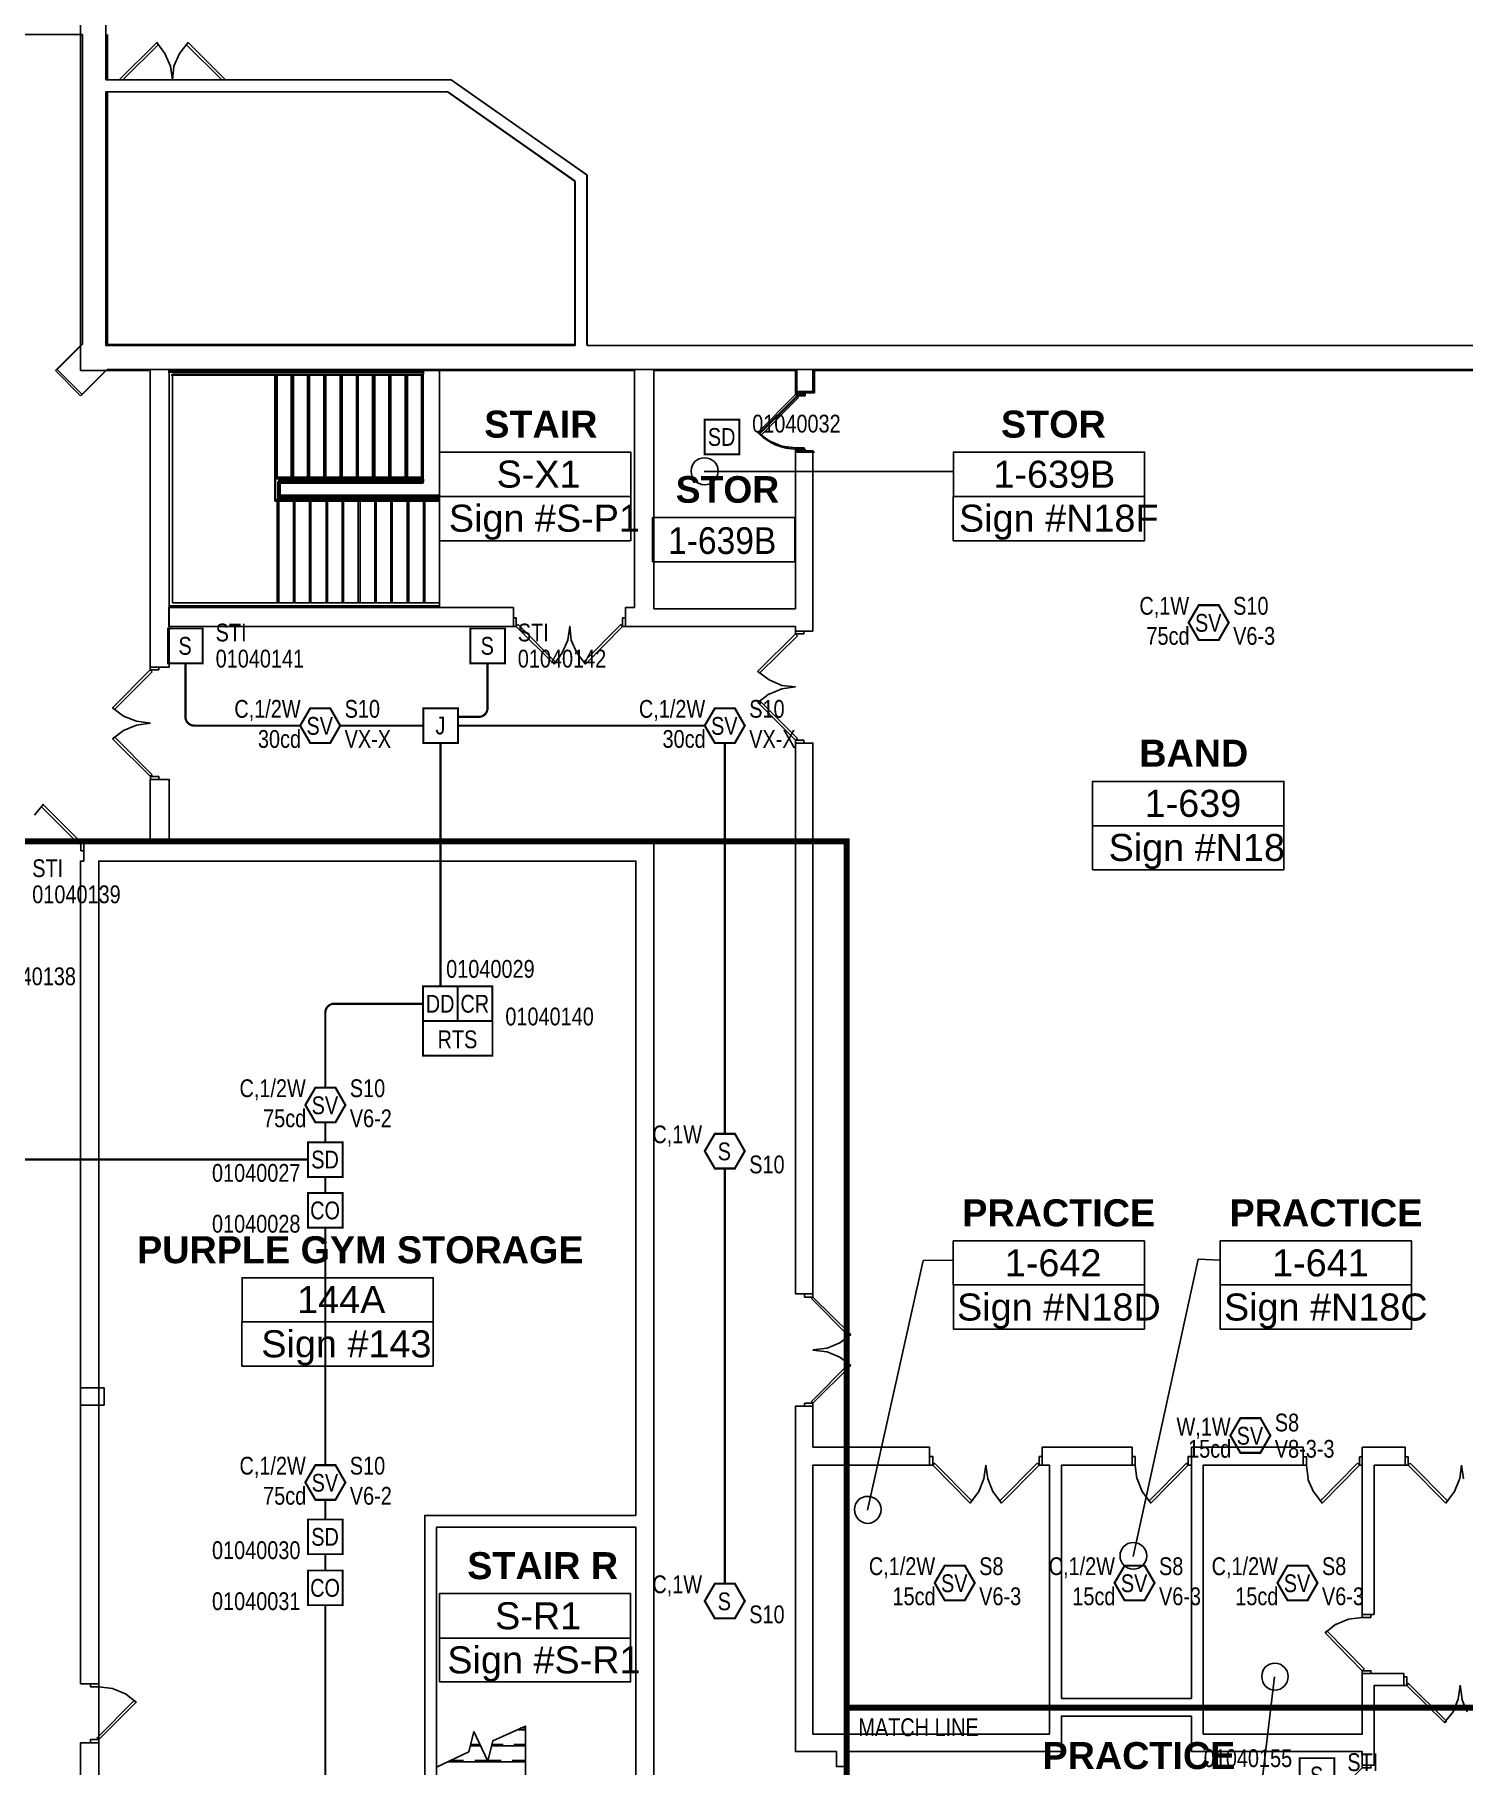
# Model space of a CAD drawing. Header units: inches. Extents: x 8199 to 15931, y 7617 to 15423.
# Drawn here: x 12375 to 13339, y 12352 to 13519 of the extents above; entities that cross this region are included whole.
import ezdxf
from ezdxf.enums import TextEntityAlignment as Align

# ---------------------------------------------------------------- set-up
doc = ezdxf.new("R2010")
doc.units = ezdxf.units.IN
doc.header["$LTSCALE"] = 0.25
doc.header["$MEASUREMENT"] = 0
for name, color, linetype in [('BACKGROUND', 8, 'Continuous'), ('CO DETECTOR', 1, 'Continuous'), ('CONDUIT', 6, 'Continuous'), ('DUCT DETECTOR', 1, 'Continuous'), ('JUNCTION BOX', 1, 'Continuous'), ('PULL STATION', 1, 'Continuous'), ('RELAY MODULES', 1, 'Continuous'), ('REMOTE TEST STATION', 1, 'Continuous'), ('SMOKE DETECTOR', 1, 'Continuous'), ('SPEAKER', 1, 'Continuous'), ('SPEAKER STROBE', 1, 'Continuous')]:
    doc.layers.add(name, color=color, linetype=linetype)
doc.styles.add('Arial', font='arial.ttf', dxfattribs={"width": 0.8})
doc.styles.add('Arial_4', font='arial.ttf', dxfattribs={"width": 0.9, "height": 12})
doc.styles.add('Arial_B_1', font='arialbd.ttf', dxfattribs={"height": 0.09375})
doc.styles.add('ESSCOE_TEXT', font='arial.ttf', dxfattribs={"width": 0.8, "height": 12})
doc.styles.add('PDF Arial', font='arial.ttf')
doc.styles.add('PDF Arial Bold', font='arialbd.ttf')

# ---------------------------------------------------------------- blocks, each defined once
blk = doc.blocks.new('SIGA-278')
at = {"layer": 'PULL STATION', "const_width": 1.3}
blk.add_lwpolyline([(-11.5, -11.7), (-11.5, 11.7), (11.9, 11.7), (11.9, -11.7)], close=True, dxfattribs=at)
at = {"layer": 'PULL STATION', "style": 'Arial', "width": 0.8}
blk.add_text('S', height=12, dxfattribs=at).set_placement((0, 0), align=Align.MIDDLE)
for tag, p in [('ADDRESS', (20.6, 9)), ('ZONE', (20.6, -8.6))]:
    blk.add_attdef(tag, text='', height=12, dxfattribs=at).set_placement(p, align=Align.MIDDLE_LEFT)
blk.add_attdef('SUBSCRIPT', text='', height=12, dxfattribs=at).set_placement((-16.6, -9), align=Align.MIDDLE_RIGHT)
blk = doc.blocks.new('GC-S7')
at = {"layer": 'SPEAKER', "const_width": 1.46}
blk.add_lwpolyline([(13.8, 0.2), (7.1, 11.9), (-6.4, 11.9), (-13.2, 0.2), (-6.4, -11.5), (7.1, -11.5)], close=True, dxfattribs=at)
at = {"layer": 'SPEAKER', "style": 'Arial', "width": 0.8}
blk.add_text('S', height=12, dxfattribs=at).set_placement((0, 0), align=Align.MIDDLE)
for tag, p in [('C', (-15, 11.5)), ('1/2W', (-14.7, -8.8))]:
    blk.add_attdef(tag, text='', height=12, dxfattribs=at).set_placement(p, align=Align.MIDDLE_RIGHT)
blk.add_attdef('Speaker_Circuit', text='', height=12, dxfattribs=at).set_placement((16.8, -8.8), align=Align.MIDDLE_LEFT)
blk = doc.blocks.new('SIGA-COD')
at = {"layer": 'CO DETECTOR', "const_width": 1.3}
blk.add_lwpolyline([(-11.5, -11.7), (-11.5, 11.7), (11.9, 11.7), (11.9, -11.7)], close=True, dxfattribs=at)
at = {"layer": 'CO DETECTOR', "style": 'Arial', "width": 0.8}
blk.add_text('CO', height=12, dxfattribs=at).set_placement((0, 0), align=Align.MIDDLE)
for tag, p in [('ADDRESS', (20.6, 9)), ('ZONE', (20.6, -8.6))]:
    blk.add_attdef(tag, text='', height=12, dxfattribs=at).set_placement(p, align=Align.MIDDLE_LEFT)
blk.add_attdef('SUBSCRIPT', text='', height=12, dxfattribs=at).set_placement((-16.6, -9), align=Align.MIDDLE_RIGHT)
blk = doc.blocks.new('SIGA-CR')
at = {"layer": 'RELAY MODULES', "const_width": 1.3}
blk.add_lwpolyline([(-11.5, -11.7), (-11.5, 11.7), (11.9, 11.7), (11.9, -11.7)], close=True, dxfattribs=at)
at = {"layer": 'RELAY MODULES', "style": 'Arial', "width": 0.8}
blk.add_text('CR', height=12, dxfattribs=at).set_placement((0, 0), align=Align.MIDDLE)
for tag, p in [('ADDRESS', (20.6, 9)), ('ZONE', (20.6, -8.6))]:
    blk.add_attdef(tag, text='', height=12, dxfattribs=at).set_placement(p, align=Align.MIDDLE_LEFT)
blk.add_attdef('SUBSCRIPT', text='', height=12, dxfattribs=at).set_placement((-16.6, -9), align=Align.MIDDLE_RIGHT)
blk = doc.blocks.new('SIGA-SD')
at = {"layer": 'DUCT DETECTOR', "const_width": 1.3}
blk.add_lwpolyline([(-11.5, -11.7), (-11.5, 11.7), (11.9, 11.7), (11.9, -11.7)], close=True, dxfattribs=at)
at = {"layer": 'DUCT DETECTOR', "style": 'Arial', "width": 0.8}
blk.add_text('DD', height=12, dxfattribs=at).set_placement((0, 0), align=Align.MIDDLE)
for tag, p in [('ADDRESS', (20.6, 9)), ('ZONE', (20.6, -8.6))]:
    blk.add_attdef(tag, text='', height=12, dxfattribs=at).set_placement(p, align=Align.MIDDLE_LEFT)
blk.add_attdef('SUBSCRIPT', text='', height=12, dxfattribs=at).set_placement((-16.6, -9), align=Align.MIDDLE_RIGHT)
blk = doc.blocks.new('SD-TRK')
at = {"layer": 'REMOTE TEST STATION', "const_width": 1.25}
blk.add_lwpolyline([(-23.2, 12.4), (23.6, 12.4), (23.6, -11), (-23.2, -11)], close=True, dxfattribs=at)
at = {"layer": 'REMOTE TEST STATION', "style": 'Arial', "width": 0.8}
blk.add_text('RTS', height=12, dxfattribs=at).set_placement((0, 0), align=Align.MIDDLE)
blk.add_attdef('DD_NUMBER', text='', height=12, dxfattribs=at).set_placement((29.5, 10.2), align=Align.MIDDLE_LEFT)
blk = doc.blocks.new('GC-S7VM')
at = {"layer": 'SPEAKER STROBE', "const_width": 1.46}
blk.add_lwpolyline([(13.8, 0.2), (7.1, 11.9), (-6.4, 11.9), (-13.2, 0.2), (-6.4, -11.5), (7.1, -11.5)], close=True, dxfattribs=at)
at = {"layer": 'SPEAKER STROBE', "style": 'Arial', "width": 0.8}
blk.add_text('SV', height=12, dxfattribs=at).set_placement((0, 0), align=Align.MIDDLE)
for tag, p in [('C', (-12.9, 11.5)), ('CANDELA', (-12.6, -8.8)), ('1/2W', (-12.6, -29.2))]:
    blk.add_attdef(tag, text='', height=12, dxfattribs=at).set_placement(p, align=Align.MIDDLE_RIGHT)
for tag, p in [('Speaker_Circuit', (16.8, 11.5)), ('Visual_Circuit', (16.8, -8.8))]:
    blk.add_attdef(tag, text='', height=12, dxfattribs=at).set_placement(p, align=Align.MIDDLE_LEFT)
blk = doc.blocks.new('SIGA-PD')
at = {"layer": 'SMOKE DETECTOR', "const_width": 1.3}
blk.add_lwpolyline([(-11.5, -11.7), (-11.5, 11.7), (11.9, 11.7), (11.9, -11.7)], close=True, dxfattribs=at)
at = {"layer": 'SMOKE DETECTOR', "style": 'Arial', "width": 0.8}
blk.add_text('SD', height=12, dxfattribs=at).set_placement((0, 0), align=Align.MIDDLE)
for tag, p in [('ADDRESS', (20.6, 9)), ('ZONE', (20.6, -8.6))]:
    blk.add_attdef(tag, text='', height=12, dxfattribs=at).set_placement(p, align=Align.MIDDLE_LEFT)
blk.add_attdef('SUBSCRIPT', text='', height=12, dxfattribs=at).set_placement((-16.6, -9), align=Align.MIDDLE_RIGHT)
blk = doc.blocks.new('JUNCTION BOX')
at = {"const_width": 1.3}
blk.add_lwpolyline([(-11.5, -11.7), (-11.5, 11.7), (11.9, 11.7), (11.9, -11.7)], close=True, dxfattribs=at)
at = {"style": 'Arial', "width": 0.8}
blk.add_text('J', height=12, dxfattribs=at).set_placement((0, 0), align=Align.MIDDLE)
blk.add_attdef('SUBSCRIPT', text='', height=12, dxfattribs=at).set_placement((-16.6, -9), align=Align.MIDDLE_RIGHT)
blk = doc.blocks.new('G4-S7VM')
at = {"layer": 'SPEAKER STROBE', "const_width": 1.46}
blk.add_lwpolyline([(13.8, 0.2), (7.1, 11.9), (-6.4, 11.9), (-13.2, 0.2), (-6.4, -11.5), (7.1, -11.5)], close=True, dxfattribs=at)
at = {"layer": 'SPEAKER STROBE', "style": 'Arial', "width": 0.8}
blk.add_text('SV', height=12, dxfattribs=at).set_placement((0, 0), align=Align.MIDDLE)
for tag, p in [('W', (-12.9, 11.5)), ('CANDELA', (-12.6, -8.8)), ('1/2W', (-12.6, -29.2))]:
    blk.add_attdef(tag, text='', height=12, dxfattribs=at).set_placement(p, align=Align.MIDDLE_RIGHT)
for tag, p in [('Speaker_Circuit', (16.8, 11.5)), ('Visual_Circuit', (16.8, -8.8))]:
    blk.add_attdef(tag, text='', height=12, dxfattribs=at).set_placement(p, align=Align.MIDDLE_LEFT)

msp = doc.modelspace()

# ---------------------------------------------------------------- linework, layer by layer
at = {"lineweight": 0, "const_width": 4}
for points in [[(12232.4, 12975), (12922.6, 12975), (12922.6, 12385.8)], [(12922.6, 12390.6), (15929.5, 12390.6)], [(12922.6, 11085.4), (12922.6, 12390.6)]]:
    msp.add_lwpolyline(points, dxfattribs=at)
at = {"layer": 'BACKGROUND'}
for p, q in [((12422.9, 13488.6), (12422.9, 14008.6)), ((12405.9, 13570.6), (12405.9, 13309.6)), ((12655.9, 13488.6), (12422.9, 13488.6)), ((12747.6, 13424.4), (12655.9, 13488.6)), ((12422.9, 13309.6), (12422.9, 13480.6)), ((12422.9, 13480.6), (12653.4, 13480.6)), ((12653.4, 13480.6), (12739.6, 13420.2)), ((12739.6, 13420.2), (12739.6, 13309.6)), ((12747.6, 13309.6), (12747.6, 13424.4)), ((12405.9, 13309.6), (12388.9, 13292.6)), ((12405.9, 13292.6), (12405.9, 13309.6)), ((12739.6, 13309.6), (12422.9, 13309.6)), ((15268.9, 13309.6), (12747.6, 13309.6)), ((12388.9, 13292.6), (12405.9, 13275.6)), ((12405.9, 13275.6), (12422.9, 13292.6)), ((12422.9, 13292.6), (12405.9, 13292.6)), ((12422.9, 13292.6), (12451.9, 13292.6)), ((12464.9, 13292.6), (12779.9, 13292.6)), ((12537.9, 13291.6), (12464.9, 13291.6)), ((12537.9, 13289.6), (12466.9, 13289.6)), ((12536.9, 13219.6), (12536.9, 13289.6)), ((12636.9, 13291.6), (12537.9, 13291.6)), ((12537.9, 13219.6), (12537.9, 13289.6)), ((12636.9, 13289.6), (12537.9, 13289.6)), ((12547.9, 13219.6), (12547.9, 13289.6)), ((12548.9, 13219.6), (12548.9, 13289.6)), ((12558.9, 13219.6), (12558.9, 13289.6)), ((12559.9, 13219.6), (12559.9, 13289.6)), ((12569.9, 13219.6), (12569.9, 13289.6)), ((12570.9, 13219.6), (12570.9, 13289.6)), ((12580.9, 13219.6), (12580.9, 13289.6)), ((12581.9, 13219.6), (12581.9, 13289.6)), ((12591.9, 13219.6), (12591.9, 13289.6)), ((12592.9, 13219.6), (12592.9, 13289.6)), ((12602.9, 13219.6), (12602.9, 13289.6)), ((12603.9, 13219.6), (12603.9, 13289.6)), ((12613.9, 13219.6), (12613.9, 13289.6)), ((12614.9, 13219.6), (12614.9, 13289.6)), ((12624.9, 13219.6), (12624.9, 13289.6)), ((12625.9, 13219.6), (12625.9, 13289.6)), ((12635.9, 13219.6), (12635.9, 13289.6)), ((12636.9, 13291.6), (12636.9, 13292.6)), ((12636.9, 13291.6), (12636.9, 13289.6)), ((12636.9, 13219.6), (12636.9, 13289.6)), ((12647.9, 13292.6), (12647.9, 13207.6)), ((12792.9, 13292.6), (12888.9, 13292.6)), ((12888.9, 13292.6), (12888.9, 13277.6)), ((12900.9, 13292.6), (13396.9, 13292.6)), ((12900.9, 13277.6), (12900.9, 13292.6)), ((12863.4, 13250.2), (12888.9, 13275.6)), ((12890.1, 13274.4), (12864.7, 13248.9)), ((12888.9, 13277.6), (12900.9, 13277.6)), ((12888.9, 13277.6), (12888.9, 13275.6)), ((12888.9, 13275.6), (12894.6, 13275.6)), ((12888.9, 13275.6), (12890.1, 13274.4)), ((12894.6, 13275.6), (12894.6, 13277.6)), ((12864.7, 13248.9), (12863.4, 13250.2)), ((12888.9, 13239.6), (12894.6, 13239.6)), ((12888.9, 13237.6), (12888.9, 13239.6)), ((12894.6, 13239.6), (12894.6, 13237.6)), ((12900.9, 13237.6), (12888.9, 13237.6)), ((12536.9, 13219.6), (12536.9, 13204.6)), ((12636.9, 13219.6), (12536.9, 13219.6)), ((12538.9, 13217.6), (12538.9, 13206.6)), ((12636.9, 13217.6), (12538.9, 13217.6)), ((12539.9, 13207.6), (12539.9, 13216.6)), ((12636.9, 13216.6), (12539.9, 13216.6)), ((12636.9, 13219.6), (12636.9, 13217.6)), ((12636.9, 13216.6), (12636.9, 13217.6)), ((12536.9, 13204.6), (12647.9, 13204.6)), ((12538.9, 13206.6), (12647.9, 13206.6)), ((12539.9, 13207.6), (12647.9, 13207.6)), ((12647.9, 13206.6), (12647.9, 13207.6)), ((12647.9, 13206.6), (12647.9, 13204.6)), ((12791.7, 13193.5), (12887.7, 13193.5)), ((12791.7, 13193.5), (12791.7, 13163.5)), ((12887.7, 13193.5), (12887.7, 13163.5)), ((12791.7, 13163.5), (12887.7, 13163.5))]:
    msp.add_line(p, q, dxfattribs=at)
for points in [[(12227.7, 12974.4), (12227.7, 13519.2), (12407.1, 13519.2)], [(12424, 13488.6), (12424, 13519.2)], [(12458.3, 13512.5), (12457.4, 13513.8), (12431.9, 13488.6)], [(12434.5, 13488.6), (12458.4, 13512.5)], [(12457.4, 13513.8), (12462.8, 13506.5)], [(12478.5, 13513.8), (12472.7, 13506.5)], [(12501.1, 13488.6), (12477.1, 13512.5)], [(12477.2, 13512.5), (12478.5, 13513.8), (12503.6, 13488.6)], [(12462.8, 13506.5), (12466.6, 13497.9)], [(12466.6, 13497.9), (12467.9, 13488.6), (12468.9, 13497.9)], [(12472.7, 13506.5), (12468.9, 13497.9)], [(12667.3, 13480.7), (12655.9, 13488.6), (12423.9, 13488.6)], [(12430, 13488.6), (12431.9, 13488.6)], [(12505.5, 13488.6), (12503.6, 13488.6)], [(12424, 13310.2), (12424, 13480.7), (12653.7, 13480.7), (12739.3, 13420.5)], [(12747.3, 13424.6), (12667.3, 13480.7)], [(12739.3, 13420.4), (12739.3, 13310.2)], [(12747.3, 13414.7), (12747.3, 13424.6)], [(12747.3, 13310.2), (12747.3, 13414.7)], [(12739.3, 13310.2), (12423.9, 13310.2)], [(12423.9, 13293.3), (12423.9, 13293.3)], [(12452.9, 13293.3), (12452.9, 13092.6)], [(12465.7, 13092.6), (12465.7, 13293.3), (12536.1, 13293.3), (12637.1, 13293.3), (12637.1, 13291.4)], [(12465.7, 13134.1), (12465.7, 13292.4), (12538.6, 13292.4), (12637.1, 13292.4), (12637.1, 13290.1)], [(12538.6, 13220.7), (12538.6, 13290.1), (12467.9, 13290.1), (12467.9, 13135.9)], [(12637.1, 13290.1), (12538.6, 13290.1)], [(12549.5, 13220.7), (12549.5, 13290.1)], [(12560.3, 13220.7), (12560.3, 13290.1)], [(12571.4, 13220.7), (12571.4, 13290.1)], [(12582.3, 13220.7), (12582.3, 13290.1)], [(12593.1, 13220.7), (12593.1, 13290.1)], [(12604.3, 13220.7), (12604.3, 13290.1)], [(12615.1, 13220.7), (12615.1, 13290.1)], [(12626.3, 13220.7), (12626.3, 13290.1)], [(12637, 13219.4), (12637, 13291.4)], [(12647.9, 13293.3), (12647.9, 13132.7)], [(12779.5, 13293.3), (12779.5, 13132.7)], [(12792.6, 13132.7), (12792.6, 13293.3)], [(12888.1, 13293.3), (12888.1, 13278.3)], [(12899.9, 13278.3), (12899.9, 13293.3)], [(12862.6, 13250.9), (12888.1, 13276.4), (12893.8, 13276.4)], [(12889.4, 13275.2), (12863.9, 13249.7)], [(12888.1, 13276.5), (12888.1, 13278.4), (12899.9, 13278.4)], [(12888.1, 13276.4), (12889.4, 13275.2)], [(12893.9, 13276.5), (12893.9, 13278.4)], [(12863.9, 13249.7), (12862.6, 13250.9), (12870.3, 13245.2)], [(12870.3, 13245.2), (12878.9, 13241.7)], [(12878.9, 13241.7), (12888.1, 13240.4)], [(12888.1, 13238.5), (12888.1, 13240.4), (12893.9, 13240.4), (12893.9, 13238.5)], [(12647.9, 13207.6), (12647.9, 13237.6), (12777, 13237.6), (12777, 13207.6)], [(12899.9, 13116.8), (12899.9, 13238.5), (12888.1, 13238.5), (12888.1, 13131.8)], [(12994.6, 13207.6), (12994.6, 13237.6), (13123.6, 13237.6), (13123.6, 13207.6)], [(12537.4, 13205.7), (12537.4, 13220.7), (12637, 13220.7), (12637, 13218.4)], [(12637.1, 13218.5), (12539.6, 13218.5), (12539.6, 13207.7)], [(12540.5, 13208.6), (12540.5, 13217.5), (12637.1, 13217.5)], [(12637.1, 13217.5), (12637.1, 13219.4)], [(12826.6, 13224.5), (12994.5, 13224.5)], [(12537.3, 13205.7), (12647.9, 13205.7)], [(12538.6, 13205.7), (12538.6, 13135.9)], [(12539.6, 13207.6), (12647.9, 13207.6), (12647.9, 13205.7)], [(12647.9, 13206.7), (12647.9, 13208.6), (12540.5, 13208.6)], [(12549.5, 13205.7), (12549.5, 13135.9)], [(12560.3, 13205.7), (12560.3, 13135.9)], [(12571.5, 13205.7), (12571.5, 13135.9)], [(12582.3, 13205.7), (12582.3, 13135.9)], [(12593.1, 13205.7), (12593.1, 13135.9)], [(12604.3, 13205.7), (12604.3, 13135.9)], [(12615.1, 13205.7), (12615.1, 13135.9)], [(12626.2, 13205.7), (12626.2, 13135.9)], [(12637.1, 13205.7), (12637.1, 13135.9)], [(12647.9, 13177.7), (12647.9, 13207.6), (12777, 13207.6), (12777, 13177.7)], [(12647.9, 13207.6), (12777, 13207.6)], [(12647.9, 13206.7), (12647.9, 13135)], [(12994.5, 13177.7), (12994.5, 13207.6), (13123.6, 13207.6), (13123.6, 13177.7)], [(12994.5, 13207.6), (13123.6, 13207.6)], [(12647.9, 13177.7), (12776.9, 13177.7)], [(12994.5, 13177.7), (13123.6, 13177.7)], [(12465.7, 13134), (12527.5, 13134), (12647.9, 13134)], [(12467.9, 13136), (12527.5, 13136), (12647.9, 13136), (12647.9, 13134)], [(12647.9, 13132.7), (12647.9, 13135)], [(12697.9, 13120), (12697.9, 13132.7), (12465.4, 13132.7), (12465.4, 13120)], [(12465.7, 13132.7), (12529.7, 13132.7), (12647.9, 13132.7)], [(12699.8, 13120), (12699.8, 13125.7), (12697.9, 13125.7)], [(12771.5, 13120), (12771.5, 13125.7), (12773.4, 13125.7)], [(12779.5, 13132.7), (12773.4, 13132.7), (12773.4, 13120)], [(12792.6, 13131.8), (12792.6, 13132.7)], [(12888.1, 13131.8), (12792.6, 13131.8)], [(12465.4, 13120), (12697.9, 13120), (12699.8, 13120), (12725.3, 13094.5)], [(12647.9, 13120), (12465.7, 13120)], [(12699.8, 13120), (12701.1, 13121.3), (12726.3, 13095.8)], [(12730.7, 13102.2), (12734.6, 13110.8)], [(12736.8, 13110.8), (12735.9, 13120), (12734.6, 13110.8)], [(12740.6, 13102.2), (12736.8, 13110.8)], [(12771.5, 13120), (12770.2, 13121.3), (12745.1, 13095.8)], [(12746.4, 13094.5), (12771.5, 13120), (12773.4, 13120), (12792.5, 13120), (12888.1, 13120), (12888.1, 13116.8)], [(12862.6, 13089.8), (12888.1, 13114.9), (12893.9, 13114.9)], [(12889.4, 13113.6), (12863.9, 13088.5)], [(12888.1, 13114.9), (12888.1, 13116.8), (12899.9, 13116.8)], [(12888.1, 13114.9), (12889.4, 13113.7)], [(12893.8, 13114.9), (12893.8, 13116.8)], [(12725.3, 13094.5), (12730.7, 13102.2)], [(12746.4, 13094.5), (12740.6, 13102.2)], [(12427.4, 13065.2), (12452.9, 13090.7), (12458.7, 13090.7)], [(12454.2, 13089.4), (12428.7, 13063.9)], [(12452.9, 13090.7), (12452.9, 13092.6), (12465.7, 13092.6)], [(12452.9, 13090.7), (12454.2, 13089.4)], [(12458.7, 13090.7), (12458.7, 13092.6)], [(12726.3, 13095.8), (12725.3, 13094.6)], [(12745.1, 13095.8), (12746.4, 13094.6)], [(12863.9, 13088.5), (12862.6, 13089.7), (12870.3, 13084)], [(12870.3, 13084), (12878.9, 13080.2)], [(12870.3, 13074.4), (12878.9, 13078)], [(12878.9, 13080.2), (12888.1, 13079.2)], [(12878.9, 13078), (12888.1, 13079.3)], [(12428.7, 13064), (12427.5, 13065.2), (12434.8, 13059.5)], [(12862.6, 13068.7), (12870.3, 13074.5)], [(12862.6, 13068.7), (12888.1, 13043.2)], [(12889.4, 13044.5), (12863.9, 13070), (12862.7, 13068.7)], [(12434.8, 13059.5), (12443.7, 13056)], [(12434.8, 13049.9), (12443.7, 13053.4)], [(12443.7, 13056), (12453, 13054.7)], [(12443.7, 13053.4), (12452.9, 13054.7)], [(12427.4, 13044.2), (12434.8, 13049.9)], [(12454.2, 13020), (12428.7, 13045.5), (12427.5, 13044.2)], [(12427.5, 13044.2), (12453, 13018.7)], [(12888.1, 13043.3), (12889.4, 13044.5)], [(12888.1, 13041.3), (12888.1, 13043.2), (12893.8, 13043.2), (12893.8, 13041.3)], [(12899.9, 12669.8), (12899.9, 13041.3), (12888.1, 13041.3), (12888.1, 12669.8)], [(12452.9, 13018.7), (12454.2, 13020)], [(12453, 13016.8), (12453, 13018.7), (12458.7, 13018.7), (12458.7, 13016.8)], [(12465.7, 12974.4), (12465.7, 13016.8), (12452.9, 13016.8), (12452.9, 12974.4)], [(13088.5, 12985.6), (13088.5, 13015.5), (13217.5, 13015.5), (13217.5, 12985.6)], [(12380.6, 12999.9), (12374.9, 12992.6)], [(12379.3, 12998.6), (12380.6, 12999.9), (12406.1, 12974.4)], [(12404.8, 12973.1), (12379.3, 12998.6)], [(13088.5, 12955.9), (13088.5, 12985.6), (13217.5, 12985.6), (13217.5, 12955.9)], [(13088.5, 12985.6), (13217.5, 12985.6)], [(12406.1, 12974.4), (12404.8, 12973.1)], [(12408, 12974.4), (12406.1, 12974.4), (12406.1, 12968.7)], [(12418.2, 12974.4), (12452.9, 12974.4), (12408, 12974.4), (12408, 12961.7)], [(12792.5, 12961.7), (12792.5, 12974.4), (12465.7, 12974.4)], [(12408, 12961.7), (12405.8, 12961.7), (12405.8, 12406.7)], [(12406.1, 12968.7), (12408, 12968.7)], [(12418.2, 12406.7), (12418.2, 12961.7), (12780.5, 12961.7), (12780.5, 12520.4)], [(12792.6, 12279.3), (12792.6, 12961.7)], [(13088.5, 12955.9), (13217.5, 12955.9)], [(12994.5, 12675.9), (12994.5, 12705.5), (13123.5, 12705.5), (13123.5, 12675.9)], [(13174.5, 12675.9), (13174.5, 12705.5), (13303.6, 12705.5), (13303.6, 12675.9)], [(12936.6, 12524), (12974.2, 12692.2)], [(12974.2, 12692.2), (12994.5, 12692.5)], [(13115.9, 12492.7), (13159.6, 12693.1), (13174.5, 12692.5)], [(12514.8, 12651.1), (12514.8, 12680.7), (12643.8, 12680.7), (12643.8, 12651.1)], [(12888.1, 12669.8), (12899.9, 12669.8), (12899.9, 12667.6)], [(12894.2, 12667.6), (12894.2, 12669.8)], [(12925.4, 12642.5), (12899.9, 12667.6), (12894.2, 12667.6)], [(12899.9, 12667.6), (12899, 12666.7)], [(12994.6, 12646), (12994.6, 12675.9), (13123.6, 12675.9), (13123.6, 12646)], [(12994.6, 12675.9), (13123.6, 12675.9)], [(13174.5, 12646), (13174.5, 12675.9), (13303.6, 12675.9), (13303.6, 12646)], [(13174.5, 12675.9), (13303.6, 12675.9)], [(12899, 12666.7), (12924.1, 12641.2)], [(12514.7, 12621.1), (12514.7, 12651), (12643.8, 12651), (12643.8, 12621.1)], [(12514.7, 12651), (12643.8, 12651)], [(12994.5, 12646), (13123.6, 12646)], [(13174.5, 12645.9), (13303.5, 12645.9)], [(12909.5, 12633.2), (12899.9, 12632)], [(12909.5, 12630.7), (12899.9, 12631.9)], [(12918.1, 12636.7), (12909.5, 12633.2)], [(12924.1, 12641.2), (12925.4, 12642.4), (12918, 12636.7)], [(12514.7, 12621.1), (12643.8, 12621.1)], [(12898.9, 12597.2), (12924.1, 12622.7), (12925.4, 12621.4)], [(12925.4, 12621.4), (12899.9, 12596)], [(12918.1, 12627.1), (12909.5, 12630.6)], [(12925.4, 12621.4), (12918.1, 12627.2)], [(12421.7, 12594.7), (12421.7, 12606.4), (12405.8, 12606.4), (12405.8, 12594.7)], [(12899.9, 12595.9), (12898.9, 12597.2)], [(12405.8, 12594.7), (12421.7, 12594.7)], [(12899.9, 12566.3), (12899.9, 12594), (12888.1, 12594), (12888.1, 12372.9)], [(12899.9, 12594), (12899.9, 12596), (12894.2, 12596), (12894.2, 12594)], [(12978.6, 12554.2), (12978.6, 12566.3), (12899.9, 12566.3)], [(13115.3, 12554.2), (13115.3, 12566.3), (13054.4, 12566.3), (13054.4, 12554.2)], [(13163, 12554.2), (13230.6, 12554.2), (13230.6, 12566.3), (13155.1, 12566.3)], [(13155.1, 12566.3), (13155.1, 12554.2)], [(13270.4, 12566.3), (13270.4, 12554.2), (13270.4, 12453.5), (13270.4, 12451.6), (13261.2, 12450.3)], [(13278.4, 12554.2), (13299.4, 12554.2), (13299.4, 12566.3), (13270.5, 12566.3)], [(12899.9, 12372.9), (12899.9, 12554.2), (12978.6, 12554.2), (12980.8, 12554.2), (13006, 12528.7)], [(12980.8, 12554.2), (12980.8, 12560), (12978.6, 12560)], [(12980.8, 12554.2), (12981.8, 12555.5), (13007.3, 12530)], [(13017.8, 12545), (13016.5, 12554.2), (13015.2, 12545)], [(13052.5, 12554.2), (13051.2, 12555.5), (13025.8, 12530)], [(13027, 12528.7), (13052.5, 12554.2), (13054.4, 12554.2), (13059.5, 12554.2), (13059.5, 12372.9)], [(13052.5, 12554.2), (13052.5, 12560), (13054.4, 12560)], [(13067.5, 12396.8), (13067.5, 12554.2), (13115.3, 12554.2), (13117.2, 12554.2), (13118.4, 12545)], [(13117.2, 12554.2), (13117.2, 12560), (13115.3, 12560)], [(13152.9, 12554.2), (13151.9, 12555.5), (13126.4, 12530)], [(13127.7, 12528.7), (13152.9, 12554.2), (13155.1, 12554.2), (13155.1, 12396.8)], [(13152.9, 12554.2), (13152.9, 12560), (13155.1, 12560)], [(13163, 12372.9), (13163, 12554.2)], [(13230.6, 12554.2), (13232.8, 12554.2), (13232.8, 12559.9), (13230.6, 12559.9)], [(13233.8, 12545), (13232.8, 12554.2)], [(13267.2, 12555.5), (13242.1, 12530)], [(13243.3, 12528.7), (13268.5, 12554.2), (13268.5, 12559.9)], [(13268.5, 12554.2), (13267.2, 12555.5)], [(13268.5, 12559.9), (13270.4, 12559.9)], [(13270.4, 12554.2), (13268.5, 12554.2)], [(13270.4, 12453.6), (13278.4, 12453.6), (13278.4, 12554.2)], [(13299.4, 12554.2), (13301.3, 12554.2), (13301.3, 12559.9), (13299.4, 12559.9)], [(13301.3, 12554.2), (13302.6, 12555.5)], [(13326.8, 12528.7), (13301.3, 12554.2)], [(13302.6, 12555.5), (13328.1, 12530), (13326.8, 12528.7)], [(13336.1, 12545), (13337.3, 12554.2)], [(13338.6, 12545), (13337.3, 12554.2)], [(13011.7, 12536.4), (13015.2, 12545)], [(13021.3, 12536.4), (13017.8, 12545)], [(13122, 12536.4), (13118.5, 12545)], [(13237.6, 12536.3), (13233.7, 12544.9)], [(13332.5, 12536.4), (13336, 12544.9)], [(13006, 12528.7), (13011.7, 12536.4)], [(13007.3, 12530), (13006, 12528.7)], [(13027, 12528.7), (13021.3, 12536.4)], [(13025.8, 12530), (13027, 12528.7)], [(13127.7, 12528.7), (13122, 12536.4)], [(13126.4, 12530), (13127.7, 12528.7)], [(13242.1, 12530), (13243.4, 12528.7), (13237.6, 12536.4)], [(13326.8, 12528.7), (13332.6, 12536.4)], [(12780.4, 12520.4), (12638, 12520.4), (12638, 12512.5), (12638, 12283.4), (12619.2, 12283.4), (12619.2, 12275.4), (12654.9, 12275.4), (12654.9, 12283.4), (12646, 12283.4), (12646, 12512.5), (12780.4, 12512.5), (12780.4, 12283.4), (12694.7, 12283.4), (12694.7, 12275.4), (12726.6, 12275.4), (12726.6, 12272.3), (12738.7, 12272.3), (12738.7, 12275.4), (12780.4, 12275.4), (12780.4, 12279.3), (12792.5, 12279.3)], [(13245.3, 12441.1), (13252.6, 12446.9)], [(13252.6, 12446.8), (13261.2, 12450.3)], [(13270.5, 12451.6), (13276.2, 12451.6), (13276.2, 12453.5)], [(13245.3, 12441.1), (13270.4, 12415.6), (13270.4, 12413.7), (13270.4, 12372.9), (13163, 12372.9)], [(13246.5, 12442.4), (13245.3, 12441.1)], [(13270.4, 12415.6), (13271.7, 12416.9), (13246.5, 12442.4)], [(13211.2, 12411.5), (13201, 12326.4)], [(13278.4, 12413.7), (13270.4, 12413.7)], [(13270.5, 12415.6), (13276.2, 12415.6), (13276.2, 12413.7)], [(13278.4, 12405.7), (13298.4, 12405.7), (13298.4, 12413.7), (13278.4, 12413.7)], [(13298.4, 12405.7), (13300.4, 12405.7), (13300.4, 12411.5), (13298.4, 12411.5)], [(12405.8, 12406.7), (12418.2, 12406.7), (12418.2, 12404.8), (12427.4, 12403.5), (12436.1, 12400), (12443.4, 12394.3)], [(12418.2, 12404.8), (12412.5, 12404.8), (12412.5, 12406.7)], [(13270.4, 12351.9), (13278.4, 12351.9), (13278.4, 12405.8)], [(13300.4, 12405.8), (13301.7, 12407)], [(13325.9, 12380.6), (13300.4, 12405.7)], [(13301.6, 12407), (13327.1, 12381.5), (13325.8, 12380.5)], [(13335.1, 12396.5), (13336.4, 12405.7)], [(13337.7, 12396.5), (13336.4, 12405.8)], [(13155.1, 12396.8), (13067.5, 12396.8)], [(13325.8, 12380.6), (13331.6, 12387.9)], [(13331.6, 12387.9), (13335.1, 12396.5)], [(13341.1, 12387.9), (13337.6, 12396.5)], [(12705.9, 12321), (12705.9, 12310.2), (12705.9, 12299.3), (12647.9, 12299.3), (12647.9, 12310.2), (12647.9, 12321), (12705.9, 12321), (12705.9, 12332.2), (12705.9, 12343), (12705.9, 12354.1), (12705.9, 12365), (12705.9, 12375.8), (12705.9, 12378.3), (12683.9, 12368.2), (12680.7, 12354.5), (12671.2, 12374.5), (12667.7, 12360.8), (12646, 12350.6), (12646, 12299.3), (12647.9, 12299.3)], [(12700.5, 12375.8), (12705.9, 12375.8)], [(12702.7, 12377.1), (12705.9, 12377.1)], [(12888.1, 12372.9), (12888.1, 12361.1), (12915.8, 12361.1), (12915.8, 12350.9), (12923.8, 12350.9), (12923.8, 12361.1), (13067.5, 12361.1), (13067.5, 12372.9), (13067.5, 12385), (13155.1, 12385), (13155.1, 12372.9), (13155.1, 12361.1)], [(12591.8, 12308.6), (12586.1, 12301.2), (12582.6, 12292.6), (12581.3, 12283.4), (12579.4, 12283.4), (12418.2, 12283.4), (12418.2, 12366.9), (12405.8, 12366.9), (12405.8, 12233.4), (12418.2, 12233.4), (12418.2, 12275.4), (12579.4, 12275.4), (12579.4, 12283.4)], [(12418.2, 12366.9), (12418.2, 12369.1), (12412.5, 12369.1), (12412.5, 12366.9)], [(12668.9, 12365.9), (12675.3, 12365.9)], [(12668.9, 12365), (12675.6, 12365)], [(12683.3, 12365), (12705.9, 12365)], [(12683.6, 12365.9), (12690.9, 12365.9)], [(12698.2, 12365.9), (12705.9, 12365.9)], [(13059.5, 12372.9), (12899.9, 12372.9)], [(12653.3, 12354.1), (12705.9, 12354.1)], [(12655.6, 12355.1), (12664.2, 12355.1)], [(12671.8, 12355.1), (12680.4, 12355.1)], [(12680.7, 12355.1), (12689.6, 12355.1)], [(12697, 12355.1), (12705.9, 12355.1)], [(13155.1, 12361.1), (13270.4, 12361.1), (13270.4, 12351.9), (13270.4, 12350), (13245.3, 12324.8)], [(13270.5, 12350), (13276.2, 12350), (13276.2, 12351.9)]]:
    msp.add_lwpolyline(points, dxfattribs=at)
for points in [[(12407.1, 13519.2), (12407.1, 13310.2)], [(12407, 13310.2), (12390.2, 13293.3)], [(12390.2, 13293.3), (12407, 13276.4), (12423.9, 13293.3), (12407, 13276.4)], [(12647.9, 12437.6), (12647.9, 12467.6), (12776.9, 12467.6), (12776.9, 12437.6)], [(12647.9, 12408), (12647.9, 12437.6), (12776.9, 12437.6), (12776.9, 12408)], [(12416.9, 12370.1), (12442.1, 12395.6), (12443.4, 12394.3), (12418.2, 12369.1)]]:
    msp.add_lwpolyline(points, close=True, dxfattribs=at)
at = {"layer": 'BACKGROUND', "ltscale": 3.480038}
msp.add_lwpolyline([(12423.9, 13293.3), (15258.7, 13293.3), (12647.9, 13293.3)], dxfattribs=at)
at = {"layer": 'BACKGROUND', "ltscale": 0.065026}
msp.add_lwpolyline([(12537.3, 13219.4), (12537.4, 13290.1)], dxfattribs=at)
at = {"layer": 'BACKGROUND', "ltscale": 0.061653}
for points in [[(12548.5, 13220.7), (12548.5, 13290.1)], [(12559.3, 13220.7), (12559.3, 13290.1)], [(12570.5, 13220.7), (12570.5, 13290.1)], [(12581.3, 13220.7), (12581.3, 13290.1)], [(12592.1, 13220.7), (12592.2, 13290.1)], [(12603.3, 13220.7), (12603.3, 13290.1)], [(12614.1, 13220.7), (12614.1, 13290.1)], [(12625.3, 13220.7), (12625.3, 13290.1)], [(12636.1, 13220.7), (12636.1, 13290.1)]]:
    msp.add_lwpolyline(points, dxfattribs=at)
at = {"layer": 'BACKGROUND'}
for points in [[(12826.7, 13215.6, 0.414706), (12835.9, 13224.8, -0.414706)], [(12945.8, 12524.3, 0.415242), (12936.9, 12533.2, -0.415242)], [(13107, 12493, 0.415242), (13115.9, 12484.1, -0.415242)], [(13220.4, 12411.8, 0.414325), (13211.5, 12420.7, -0.414325)]]:
    msp.add_lwpolyline(points, format="xyb", close=True, dxfattribs=at)
at = {"layer": 'BACKGROUND', "ltscale": 0.063377}
for points in [[(12539.6, 13205.7), (12539.6, 13136)], [(12550.4, 13205.7), (12550.4, 13136)], [(12561.2, 13205.7), (12561.3, 13136)], [(12572.4, 13205.7), (12572.4, 13136)], [(12583.2, 13205.7), (12583.3, 13136)], [(12594.4, 13205.7), (12594.4, 13136)], [(12605.2, 13205.7), (12605.2, 13136)], [(12616.1, 13205.7), (12616.1, 13136)], [(12627.2, 13205.7), (12627.2, 13136)], [(12638, 13205.7), (12638.1, 13136)]]:
    msp.add_lwpolyline(points, dxfattribs=at)
at = {"layer": 'BACKGROUND', "ltscale": 0.763333}
msp.add_lwpolyline([(12418.2, 12961.7), (12418.2, 11058.1), (12418.2, 11441.1)], dxfattribs=at)
at = {"layer": 'BACKGROUND'}
msp.add_arc((12888.9, 13275.6), 36, 225, 270, dxfattribs=at)
for points in [[(12817.7, 13224.8), (12817.7, 13229.9), (12821.6, 13233.7), (12826.7, 13233.7)], [(12817.7, 13224.8), (12817.7, 13229.9), (12821.6, 13233.7), (12826.7, 13233.7)], [(12826.7, 13233.7), (12831.7, 13233.7), (12835.9, 13229.9), (12835.9, 13224.8)], [(12826.7, 13233.7), (12831.7, 13233.7), (12835.9, 13229.9), (12835.9, 13224.8)], [(12826.7, 13215.6), (12821.6, 13215.6), (12817.7, 13219.7), (12817.7, 13224.8)], [(12826.7, 13215.6), (12821.6, 13215.6), (12817.7, 13219.7), (12817.7, 13224.8)], [(12927.9, 12524.3), (12927.9, 12529.4), (12931.8, 12533.2), (12936.9, 12533.2)], [(12927.9, 12524.3), (12927.9, 12529.4), (12931.8, 12533.2), (12936.9, 12533.2)], [(12936.9, 12515), (12931.8, 12515), (12927.9, 12519.2), (12927.9, 12524.3)], [(12936.9, 12515), (12931.8, 12515), (12927.9, 12519.2), (12927.9, 12524.3)], [(12945.8, 12524.3), (12945.8, 12519.2), (12941.6, 12515), (12936.9, 12515)], [(12945.8, 12524.3), (12945.8, 12519.2), (12941.6, 12515), (12936.9, 12515)], [(13107, 12493), (13107, 12498.1), (13110.8, 12502), (13115.9, 12502)], [(13107, 12493), (13107, 12498.1), (13110.8, 12502), (13115.9, 12502)], [(13115.9, 12502), (13121, 12502), (13125.1, 12498.1), (13125.1, 12493)], [(13115.9, 12502), (13121, 12502), (13125.1, 12498.1), (13125.1, 12493)], [(13125.1, 12493), (13125.1, 12488.3), (13121, 12484.1), (13115.9, 12484.1)], [(13125.1, 12493), (13125.1, 12488.3), (13121, 12484.1), (13115.9, 12484.1)], [(13202.6, 12411.8), (13202.6, 12416.9), (13206.4, 12420.7), (13211.5, 12420.7)], [(13202.6, 12411.8), (13202.6, 12416.9), (13206.4, 12420.7), (13211.5, 12420.7)], [(13211.5, 12402.5), (13206.4, 12402.5), (13202.6, 12406.7), (13202.6, 12411.8)], [(13211.5, 12402.5), (13206.4, 12402.5), (13202.6, 12406.7), (13202.6, 12411.8)], [(13220.4, 12411.8), (13220.4, 12406.7), (13216.3, 12402.5), (13211.5, 12402.5)], [(13220.4, 12411.8), (13220.4, 12406.7), (13216.3, 12402.5), (13211.5, 12402.5)]]:
    msp.add_open_spline(points, degree=3, dxfattribs=at)
at = {"layer": 'CONDUIT', "lineweight": 0, "const_width": 1.5}
for points in [[(12554, 13053.1), (12482.6, 13053.1, -0.414214), (12476.6, 13059.1), (12476.6, 13095.2)], [(12660.5, 13059), (12674.4, 13059, 0.414214), (12680.4, 13065), (12680.4, 13095.2)], [(12328.5, 12880.9), (12328.5, 12766.4, 0.414214), (12334.5, 12760.4), (12559.3, 12760.4)], [(12571, 12808.9), (12571, 12859.5, -0.414214), (12577, 12865.5), (12636.9, 12865.5)]]:
    msp.add_lwpolyline(points, format="xyb", dxfattribs=at)
for points in [[(12581, 13053.1), (12637.1, 13053.1)], [(12660.5, 13053.1), (12827, 13053.1)], [(12648.6, 12877.2), (12648.6, 13041.4)], [(12840.5, 13041.4), (12840.5, 12777.8)], [(12571, 12772.1), (12571, 12785.5)], [(12571, 12748.8), (12571, 12737.8)], [(12840.5, 12754.4), (12840.5, 12474.3)], [(12571, 12714.4), (12571, 12554.3)], [(12571, 12530.9), (12571, 12517.6)], [(12571, 12494.2), (12571, 12483.2)], [(12571, 12459.8), (12571, 12257.8)]]:
    msp.add_lwpolyline(points, dxfattribs=at)

# ---------------------------------------------------------------- block references
at = {"layer": 'CO DETECTOR'}
for p, values in [((12570.8, 12726.1), {'SUBSCRIPT': '01040028'}), ((12570.8, 12471.5), {'SUBSCRIPT': '01040031'})]:
    msp.add_blockref('SIGA-COD', p, dxfattribs=at).add_auto_attribs(values)
at = {"layer": 'DUCT DETECTOR'}
ref = msp.add_blockref('SIGA-SD', (12648.4, 12865.5), dxfattribs=at)
ref.add_attrib('ADDRESS', '01040029', dxfattribs={"height": 12, "style": 'Arial', "width": 0.8}).set_placement((12652.5, 12889), align=Align.MIDDLE_LEFT)
at = {"layer": 'JUNCTION BOX'}
msp.add_blockref('JUNCTION BOX', (12648.6, 13053.1), dxfattribs=at)
at = {"layer": 'PULL STATION'}
for p, values in [((12476.4, 13106.9), {'ADDRESS': 'STI', 'ZONE': '01040141'}), ((12680.2, 13106.9), {'ADDRESS': 'STI', 'ZONE': '01040142'}), ((12352.7, 12947.9), {'ADDRESS': 'STI', 'ZONE': '01040139'}), ((12322.5, 12892.6), {'ADDRESS': 'STI', 'ZONE': '01040138'})]:
    msp.add_blockref('SIGA-278', p, dxfattribs=at).add_auto_attribs(values)
ref = msp.add_blockref('SIGA-278', (13239.6, 12344.9), dxfattribs=at)
ref.add_attrib('ADDRESS', 'STI', dxfattribs={"height": 12, "style": 'Arial', "width": 0.8}).set_placement((13260.3, 12353.9), align=Align.MIDDLE_LEFT)
ref.add_attrib('SUBSCRIPT', '01040155', dxfattribs={"height": 12, "style": 'Arial', "width": 0.8}).set_placement((13223.1, 12356.6), align=Align.MIDDLE_RIGHT)
at = {"layer": 'RELAY MODULES'}
msp.add_blockref('SIGA-CR', (12671.8, 12865.5), dxfattribs=at).add_auto_attribs({'ZONE': '01040140'})
at = {"layer": 'REMOTE TEST STATION'}
msp.add_blockref('SD-TRK', (12660.1, 12841.5), dxfattribs=at)
at = {"layer": 'SMOKE DETECTOR'}
for p, values in [((12838.3, 13247.8), {'ADDRESS': '01040032'}), ((12570.8, 12760.4), {'SUBSCRIPT': '01040027'}), ((12570.8, 12505.9), {'SUBSCRIPT': '01040030'})]:
    msp.add_blockref('SIGA-PD', p, dxfattribs=at).add_auto_attribs(values)
at = {"layer": 'SPEAKER'}
for p in [(12840.1, 12765.9), (12840.1, 12462.4)]:
    msp.add_blockref('GC-S7', p, dxfattribs=at).add_auto_attribs({'C': 'C,1W', 'Speaker_Circuit': 'S10'})
at = {"layer": 'SPEAKER STROBE'}
for p, values in [((13166.5, 13122.4), {'C': 'C,1W', 'Speaker_Circuit': 'S10', 'Visual_Circuit': 'V6-3', 'CANDELA': '75cd'}), ((12567.2, 13052.9), {'C': 'C,1/2W', 'Speaker_Circuit': 'S10', 'Visual_Circuit': 'VX-X', 'CANDELA': '30cd'}), ((12840.1, 13052.9), {'C': 'C,1/2W', 'Speaker_Circuit': 'S10', 'Visual_Circuit': 'VX-X', 'CANDELA': '30cd'}), ((12570.7, 12797), {'C': 'C,1/2W', 'Speaker_Circuit': 'S10', 'Visual_Circuit': 'V6-2', 'CANDELA': '75cd'}), ((12570.7, 12542.4), {'C': 'C,1/2W', 'Speaker_Circuit': 'S10', 'Visual_Circuit': 'V6-2', 'CANDELA': '75cd'}), ((12995.2, 12474.6), {'C': 'C,1/2W', 'Speaker_Circuit': 'S8', 'Visual_Circuit': 'V6-3', 'CANDELA': '15cd'}), ((13116.5, 12474.6), {'C': 'C,1/2W', 'Speaker_Circuit': 'S8', 'Visual_Circuit': 'V6-3', 'CANDELA': '15cd'}), ((13226.4, 12474.6), {'C': 'C,1/2W', 'Speaker_Circuit': 'S8', 'Visual_Circuit': 'V6-3', 'CANDELA': '15cd'})]:
    msp.add_blockref('GC-S7VM', p, dxfattribs=at).add_auto_attribs(values)
ref = msp.add_blockref('G4-S7VM', (13194.6, 12574.1), dxfattribs=at)
ref.add_attrib('W', 'W,1W', dxfattribs={"height": 12, "style": 'Arial', "width": 0.8}).set_placement((13181.6, 12580.2), align=Align.MIDDLE_RIGHT)
ref.add_attrib('Speaker_Circuit', 'S8', dxfattribs={"height": 12, "style": 'Arial', "width": 0.8}).set_placement((13211.4, 12583), align=Align.MIDDLE_LEFT)
ref.add_attrib('Visual_Circuit', 'V8-3-3', dxfattribs={"height": 12, "style": 'Arial', "width": 0.8}).set_placement((13211.4, 12565.3), align=Align.MIDDLE_LEFT)
ref.add_attrib('CANDELA', '15cd', dxfattribs={"height": 12, "style": 'Arial', "width": 0.8}).set_placement((13182, 12565.3), align=Align.MIDDLE_RIGHT)

# ---------------------------------------------------------------- texts
at = {"lineweight": 0, "style": 'ESSCOE_TEXT', "width": 0.8}
msp.add_text('MATCH LINE', height=12, dxfattribs=at).set_placement((12930.5, 12371.5))
at = {"layer": 'BACKGROUND', "attachment_point": 7}
for s, insert, char_height, style in [('STAIR', (12678.2, 13247.1), 18.22, 'PDF Arial Bold'), ('STOR', (13026.7, 13247.1), 18.22, 'PDF Arial Bold'), ('S-X1', (12686.5, 13213.4), 18.24, 'PDF Arial'), ('1-639B', (13021.6, 13213.3), 18.24, 'PDF Arial'), ('Sign #S-P1', (12654.3, 13178.4), 18.24, 'PDF Arial'), ('Sign #N18F', (12998.4, 13178.4), 18.24, 'PDF Arial'), ('BAND', (13120, 13025.4), 18.22, 'PDF Arial Bold'), ('1-639', (13123.6, 12991.3), 18.24, 'PDF Arial'), ('Sign #N18', (13099.3, 12956.3), 18.24, 'PDF Arial'), ('PRACTICE', (13000.6, 12715.1), 18.22, 'PDF Arial Bold'), ('PRACTICE', (13180.9, 12715.1), 18.22, 'PDF Arial Bold'), ('PURPLE GYM STORAGE', (12444, 12690.2), 18.216, 'PDF Arial Bold'), ('1-642', (13029.3, 12681.3), 18.24, 'PDF Arial'), ('1-641', (13209.6, 12681.3), 18.24, 'PDF Arial'), ('144A', (12552, 12656.8), 18.24, 'PDF Arial'), ('Sign #N18D', (12997.1, 12646.3), 18.24, 'PDF Arial'), ('Sign #N18C', (13177.1, 12646.3), 18.24, 'PDF Arial'), ('Sign #143', (12527.8, 12621.5), 18.24, 'PDF Arial'), ('STAIR R', (12666.7, 12477.1), 18.22, 'PDF Arial Bold'), ('S-R1', (12685.5, 12443.3), 18.24, 'PDF Arial'), ('Sign #S-R1', (12653.3, 12408.3), 18.24, 'PDF Arial'), ('PRACTICE', (13054.7, 12349), 18.22, 'PDF Arial Bold')]:
    msp.add_mtext(s, dxfattribs=dict(at, insert=insert, char_height=char_height, style=style))
at = {"layer": 'BACKGROUND', "char_height": 18, "attachment_point": 1}
for s, insert, width, style in [('STOR', (12807.3, 13221.4), 77.992, 'Arial_B_1'), ('1-639B', (12802.2, 13186.9), 88.9, 'Arial_4')]:
    msp.add_mtext(s, dxfattribs=dict(at, insert=insert, width=width, style=style))

doc.saveas('drawing.dxf')
